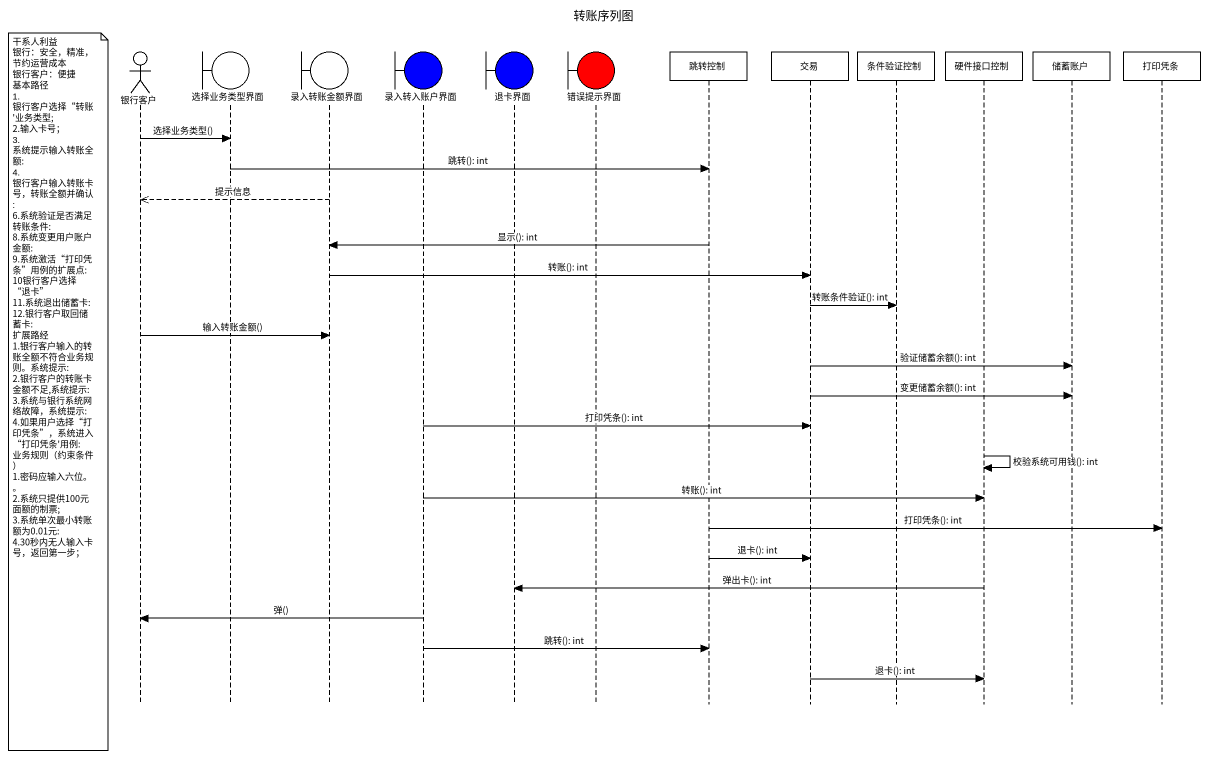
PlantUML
@startuml
title 转账序列图
hide footbox
actor 银行客户
boundary 选择业务类型界面
boundary 录入转账金额界面
boundary 录入转入账户界面 #0000FF
boundary 退卡界面 #0000FF
boundary 错误提示界面 #FF0000
participant 跳转控制
participant 交易
participant 条件验证控制
participant 硬件接口控制
participant 储蓄账户
participant 打印凭条

银行客户 -> 选择业务类型界面 : 选择业务类型()
选择业务类型界面 -> 跳转控制 : 跳转(): int
录入转账金额界面 -->> 银行客户 : 提示信息
跳转控制 -> 录入转账金额界面 : 显示(): int
录入转账金额界面 -> 交易 : 转账(): int
交易 -> 条件验证控制 : 转账条件验证(): int
银行客户 -> 录入转账金额界面 : 输入转账金额()
交易 -> 储蓄账户 : 验证储蓄余额(): int
note left of 银行客户
  干系人利益
  银行：安全，精准，节约运营成本
  银行客户：便捷
  基本路径
  1. 银行客户选择“转账'业务类型;
  2.输入卡号；
  3. 系统提示输入转账全额:
  4. 银行客户输入转账卡号，转账全额并确认:
  6.系统验证是否满足转账条件:
  8.系统变更用户账户金额:
  9.系统激活“打印凭条”用例的扩展点:
  10银行客户选择 “退卡”
  11.系统退出储蓄卡:
  12.银行客户取回储蓄卡:
  扩展路经
  1.银行客户输入的转账全额不符合业务规则。系统提示:
  2.银行客户的转账卡金额不足,系统提示:
  3.系统与银行系统网络故障，系统提示:
  4.如果用户选择“打印凭条”，系统进入“打印凭条'用例:
  业务规则（约束条件）
  1.密码应输入六位。。
  2.系统只提供100元面额的制票;
  3.系统单次最小转账额为0.01元:
  4.30秒内无人输入卡号，返回第一步；
end note
交易 -> 储蓄账户 : 变更储蓄余额(): int
录入转入账户界面 -> 交易 : 打印凭条(): int
硬件接口控制 -> 硬件接口控制 : 校验系统可用钱(): int
录入转入账户界面 -> 硬件接口控制 : 转账(): int
跳转控制 -> 打印凭条 : 打印凭条(): int
跳转控制 -> 交易 : 退卡(): int
硬件接口控制 -> 退卡界面 : 弹出卡(): int
录入转入账户界面 -> 银行客户 : 弹()
录入转入账户界面 -> 跳转控制 : 跳转(): int
交易 -> 硬件接口控制 : 退卡(): int
@enduml
